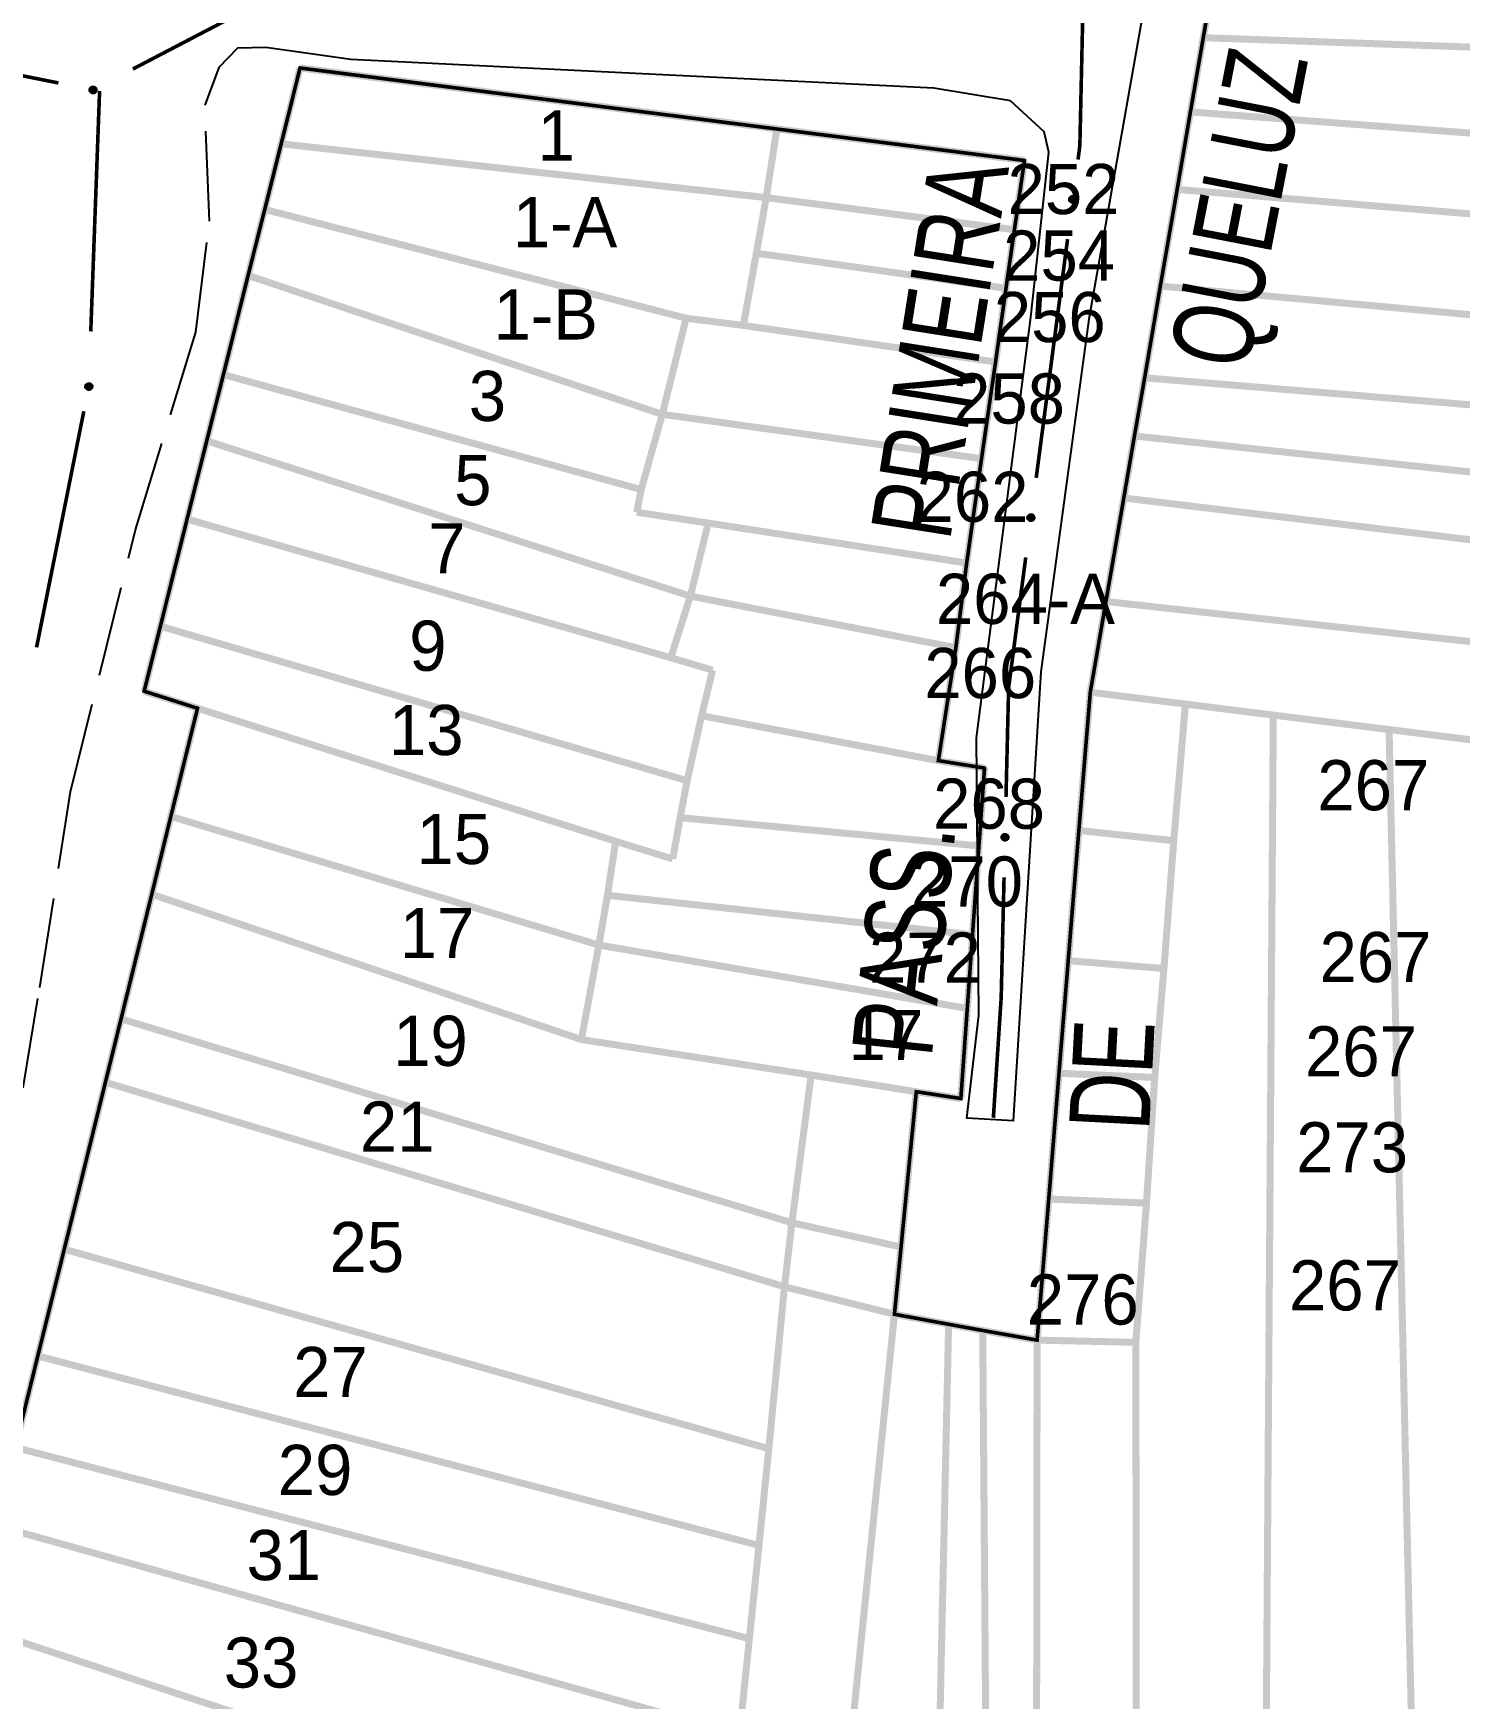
# Model space of a CAD drawing. Extents: x 202481 to 204056, y 4838981 to 4840330.
# Drawn here: x 203876.6 to 203947.7, y 4839315.9 to 4839398.9 of the extents above; entities that cross this region are included whole.
import ezdxf
from ezdxf.enums import TextEntityAlignment as Align

# ---------------------------------------------------------------- set-up
doc = ezdxf.new("R2010")
doc.units = 0
doc.header["$LTSCALE"] = 1.5
doc.header["$MEASUREMENT"] = 0
doc.linetypes.add('TRACO_11', pattern=[8, 3, -1, 3, -1])
for name, color, linetype in [('CD_MALHA_LOTES', 7, 'CONTINUOUS'), ('RU-QUADRA', 210, 'CONTINUOUS'), ('SV-EIXO-RUA-PAV', 20, 'CONTINUOUS'), ('SV-RUA-PAVIM', 7, 'CONTINUOUS'), ('SV-TXT-RUA-N-PAV', 7, 'CONTINUOUS'), ('Th_NmrPort', 1, 'CONTINUOUS')]:
    doc.layers.add(name, color=color, linetype=linetype)
doc.styles.add('ARIAL', font='ARIAL.SHX')

msp = doc.modelspace()

# ---------------------------------------------------------------- linework, layer by layer
at = {"layer": 'CD_MALHA_LOTES', "linetype": 'Continuous', "const_width": 0.35, "flags": 128}
for points in [[(203934.9, 4839398.69), (203935.39, 4839401.52)], [(203934.26, 4839394.99), (203934.9, 4839398.69)], [(203992.76, 4839396.66), (203934.9, 4839398.69)], [(203888.95, 4839393.4), (203889.89, 4839397.18)], [(203933.6, 4839391.13), (203934.26, 4839394.99)], [(203993.19, 4839390.54), (203934.26, 4839394.99)], [(203913.12, 4839390.72), (203913.650886, 4839394.145715)], [(203913.650886, 4839394.145715), (203925.99, 4839392.57)], [(203888.13, 4839390.13), (203888.95, 4839393.4)], [(203913.12, 4839390.72), (203888.95, 4839393.4)], [(203925.99, 4839392.57), (203925.49, 4839389.12)], [(203932.76, 4839386.31), (203933.6, 4839391.13)], [(203993.5, 4839386.13), (203933.6, 4839391.13)], [(203887.3, 4839386.84), (203888.13, 4839390.13)], [(203909.13, 4839384.71), (203888.13, 4839390.13)], [(203912.63, 4839387.95), (203913.12, 4839390.72)], [(203925.49, 4839389.12), (203913.12, 4839390.72)], [(203925.49, 4839389.12), (203925.07, 4839386.2)], [(203911.98, 4839384.35), (203912.63, 4839387.95)], [(203925.07, 4839386.2), (203912.63, 4839387.95)], [(203886.07, 4839381.9), (203887.3, 4839386.84)], [(203907.94, 4839379.92), (203887.3, 4839386.84)], [(203925.07, 4839386.2), (203924.55, 4839382.53)], [(203931.98, 4839381.74), (203932.76, 4839386.31)], [(203993.89, 4839380.67), (203932.76, 4839386.31)], [(203907.94, 4839379.92), (203909.13, 4839384.71)], [(203909.13, 4839384.71), (203911.98, 4839384.35)], [(203924.55, 4839382.53), (203911.98, 4839384.35)], [(203924.55, 4839382.53), (203923.85, 4839377.71)], [(203885.24, 4839378.6), (203886.07, 4839381.9)], [(203906.89, 4839376.17), (203886.07, 4839381.9)], [(203931.47, 4839378.84), (203931.98, 4839381.74)], [(203994.17, 4839376.58), (203931.98, 4839381.74)], [(203906.89, 4839376.17), (203907.94, 4839379.92)], [(203923.85, 4839377.71), (203907.94, 4839379.92)], [(203884.26, 4839374.7), (203885.24, 4839378.6)], [(203909.34, 4839370.86), (203885.24, 4839378.6)], [(203930.94, 4839375.75), (203931.47, 4839378.84)], [(203994.49, 4839372.08), (203931.47, 4839378.84)], [(203923.85, 4839377.71), (203923.11, 4839372.51)], [(203906.67, 4839375.04), (203906.89, 4839376.17)], [(203910.23, 4839374.5), (203906.67, 4839375.04)], [(203930.05, 4839370.59), (203930.94, 4839375.75)], [(203994.19, 4839368.13), (203930.94, 4839375.75)], [(203882.93, 4839369.36), (203884.26, 4839374.7)], [(203908.36, 4839367.79), (203884.26, 4839374.7)], [(203909.34, 4839370.86), (203910.23, 4839374.5)], [(203910.23, 4839374.5), (203923.11, 4839372.51)], [(203923.11, 4839372.51), (203922.57, 4839368.29)], [(203908.36, 4839367.79), (203909.34, 4839370.86)], [(203922.57, 4839368.29), (203909.34, 4839370.86)], [(203929.27, 4839366.07), (203930.05, 4839370.59)], [(203993.41, 4839363.62), (203930.05, 4839370.59)], [(203882.12, 4839366.12), (203882.93, 4839369.36)], [(203909.18, 4839361.66), (203882.93, 4839369.36)], [(203910.45, 4839367.17), (203908.36, 4839367.79)], [(203922.57, 4839368.29), (203921.7, 4839362.66)], [(203909.9, 4839364.9), (203910.45, 4839367.17)], [(203884.78, 4839365.27), (203882.12, 4839366.12)], [(203928.7, 4839359.18), (203929.27, 4839366.07)], [(203934.01, 4839365.48), (203929.27, 4839366.07)], [(203883.45, 4839359.88), (203884.78, 4839365.27)], [(203884.78, 4839365.27), (203905.62, 4839358.64)], [(203933.43, 4839358.67), (203934.01, 4839365.48)], [(203934.01, 4839365.48), (203938.39, 4839364.93)], [(203909.18, 4839361.66), (203909.9, 4839364.9)], [(203909.9, 4839364.9), (203921.7, 4839362.66)], [(203937.91, 4839295.81), (203938.39, 4839364.93)], [(203938.39, 4839364.93), (203944.16, 4839364.21)], [(203944.16, 4839364.21), (203949.76, 4839363.51)], [(203945.7, 4839295.81), (203944.16, 4839364.21)], [(203921.7, 4839362.66), (203924, 4839362.29)], [(203924, 4839362.29), (203923.72, 4839358.41)], [(203908.83, 4839359.82), (203909.18, 4839361.66)], [(203882.5, 4839356), (203883.45, 4839359.88)], [(203904.78, 4839353.47), (203883.45, 4839359.88)], [(203908.46, 4839357.76), (203908.83, 4839359.82)], [(203923.72, 4839358.41), (203908.83, 4839359.82)], [(203905.21, 4839355.95), (203905.62, 4839358.64)], [(203905.62, 4839358.64), (203908.46, 4839357.76)], [(203923.72, 4839358.41), (203923.4, 4839353.98)], [(203928.17, 4839352.69), (203928.7, 4839359.18)], [(203933.43, 4839358.67), (203928.7, 4839359.18)], [(203932.94, 4839352.3), (203933.43, 4839358.67)], [(203880.97, 4839349.79), (203882.5, 4839356)], [(203903.91, 4839348.76), (203882.5, 4839356)], [(203904.78, 4839353.47), (203905.21, 4839355.95)], [(203923.4, 4839353.98), (203905.21, 4839355.95)], [(203903.91, 4839348.76), (203904.78, 4839353.47)], [(203923.14, 4839350.31), (203904.78, 4839353.47)], [(203923.4, 4839353.98), (203923.14, 4839350.31)], [(203927.71, 4839347.08), (203928.17, 4839352.69)], [(203932.94, 4839352.3), (203928.17, 4839352.69)], [(203932.48, 4839346.87), (203932.94, 4839352.3)], [(203923.14, 4839350.31), (203922.82, 4839345.82)], [(203880.19, 4839346.63), (203880.97, 4839349.79)], [(203914.4, 4839339.63), (203880.97, 4839349.79)], [(203915.36, 4839346.99), (203903.91, 4839348.76)], [(203914.4, 4839339.63), (203915.36, 4839346.99)], [(203915.36, 4839346.99), (203920.6, 4839346.16)], [(203927.2, 4839340.81), (203927.71, 4839347.08)], [(203932.48, 4839346.87), (203927.71, 4839347.08)], [(203932.07, 4839340.61), (203932.48, 4839346.87)], [(203878.14, 4839338.31), (203880.19, 4839346.63)], [(203914.03, 4839336.44), (203880.19, 4839346.63)], [(203920.6, 4839346.16), (203919.84, 4839338.42)], [(203922.82, 4839345.82), (203920.6, 4839346.16)], [(203926.62, 4839333.78), (203927.2, 4839340.81)], [(203932.07, 4839340.61), (203927.2, 4839340.81)], [(203931.54, 4839333.67), (203932.07, 4839340.61)], [(203914.03, 4839336.44), (203914.4, 4839339.63)], [(203919.84, 4839338.42), (203914.4, 4839339.63)], [(203876.82, 4839332.99), (203878.14, 4839338.31)], [(203913.25, 4839328.37), (203878.14, 4839338.31)], [(203919.84, 4839338.42), (203919.51, 4839335.07)], [(203913.25, 4839328.37), (203914.03, 4839336.44)], [(203919.51, 4839335.07), (203914.03, 4839336.44)], [(203915.51, 4839295.82), (203919.51, 4839335.07)], [(203919.51, 4839335.07), (203922.21, 4839334.57)], [(203921.36, 4839295.82), (203922.21, 4839334.57)], [(203922.21, 4839334.57), (203923.91, 4839334.26)], [(203924.2, 4839295.82), (203923.91, 4839334.26)], [(203923.91, 4839334.26), (203926.62, 4839333.78)], [(203926.57, 4839295.82), (203926.62, 4839333.78)], [(203931.54, 4839333.67), (203926.62, 4839333.78)], [(203931.59, 4839295.82), (203931.54, 4839333.67)], [(203875.7, 4839328.43), (203876.82, 4839332.99)], [(203912.76, 4839323.55), (203876.82, 4839332.99)], [(203912.28, 4839318.9), (203875.7, 4839328.43)], [(203912.76, 4839323.55), (203913.25, 4839328.37)], [(203911.79, 4839314.12), (203874.74, 4839324.54)], [(203912.28, 4839318.9), (203912.76, 4839323.55)], [(203895.49, 4839312.28), (203873.51, 4839319.56)], [(203911.79, 4839314.12), (203912.28, 4839318.9)]]:
    msp.add_lwpolyline(points, dxfattribs=at)
at = {"layer": 'CD_MALHA_LOTES', "linetype": 'Continuous'}
msp.add_lwpolyline([(203889.89, 4839397.18, 0.35, 0.35, 0), (203913.650886, 4839394.145715, 0.35, 0.35, 0)], format="xyseb", dxfattribs=at)
at = {"layer": 'RU-QUADRA', "linetype": 'Continuous', "const_width": 0.18, "flags": 128}
msp.add_lwpolyline([(203935.39, 4839401.52), (203934.9, 4839398.69), (203934.26, 4839394.99), (203933.6, 4839391.13), (203932.76, 4839386.31), (203931.98, 4839381.74), (203931.47, 4839378.84), (203930.94, 4839375.75), (203930.05, 4839370.59), (203929.27, 4839366.07), (203928.7, 4839359.18), (203928.17, 4839352.69), (203927.71, 4839347.08), (203927.2, 4839340.81), (203926.62, 4839333.78), (203923.91, 4839334.26), (203922.21, 4839334.57), (203919.51, 4839335.07), (203919.84, 4839338.42), (203920.6, 4839346.16), (203922.82, 4839345.82), (203923.14, 4839350.31), (203923.4, 4839353.98), (203923.72, 4839358.41), (203924, 4839362.29), (203921.7, 4839362.66), (203922.57, 4839368.29), (203923.11, 4839372.51), (203923.85, 4839377.71), (203924.55, 4839382.53), (203925.07, 4839386.2), (203925.49, 4839389.12), (203925.99, 4839392.57), (203913.65, 4839394.14), (203889.89, 4839397.18), (203888.95, 4839393.4), (203888.13, 4839390.13), (203887.3, 4839386.84), (203886.07, 4839381.9), (203885.24, 4839378.6), (203884.26, 4839374.7), (203882.93, 4839369.36), (203882.12, 4839366.12), (203884.78, 4839365.27), (203883.45, 4839359.88), (203882.5, 4839356), (203880.97, 4839349.79), (203880.19, 4839346.63), (203878.14, 4839338.31), (203876.82, 4839332.99), (203875.7, 4839328.43)], dxfattribs=at)
at = {"layer": 'SV-EIXO-RUA-PAV', "const_width": 0.18}
for points in [[(203928.75, 4839393.31), (203928.98034, 4839403.6081)], [(203889.72, 4839401.39), (203881.557158, 4839397.127629)], [(203877.846001, 4839396.435321), (203867.060241, 4839398.595735)], [(203879.9, 4839396.04), (203879.460675, 4839384.048045)], [(203928.658903, 4839392.616634), (203928.75, 4839393.31)], [(203926.574668, 4839376.752966), (203928.137844, 4839388.650717)], [(203879.114617, 4839380.074208), (203876.75915, 4839368.307654)], [(203925.2, 4839366.29), (203926.053609, 4839372.787049)], [(203925.189289, 4839365.843013), (203925.2, 4839366.29)], [(203925.069504, 4839360.844448), (203925.189289, 4839365.843013)], [(203924.83, 4839350.85), (203924.973677, 4839356.845596)], [(203924.44, 4839344.86), (203924.829826, 4839350.847323)], [(203924.829826, 4839350.847323), (203924.83, 4839350.85)]]:
    msp.add_lwpolyline(points, dxfattribs=at)
at = {"layer": 'SV-EIXO-RUA-PAV'}
for points in [[(203879.689262, 4839395.953844), (203879.648948, 4839395.926153), (203879.608638, 4839395.910597), (203879.571283, 4839395.907299), (203879.537513, 4839395.912992), (203879.503621, 4839395.922708), (203879.471612, 4839395.940042), (203879.440348, 4839395.967151), (203879.412285, 4839396.007396), (203879.399064, 4839396.049737), (203879.393871, 4839396.086187), (203879.39778, 4839396.121742), (203879.40777, 4839396.154508), (203879.426876, 4839396.187162), (203879.454657, 4839396.218577), (203879.495808, 4839396.245816), (203879.535432, 4839396.260795), (203879.571647, 4839396.263036), (203879.607366, 4839396.25888), (203879.641849, 4839396.248546), (203879.673171, 4839396.23135), (203879.704751, 4839396.203321), (203879.731098, 4839396.162349), (203879.746489, 4839396.123), (203879.749238, 4839396.086825), (203879.744354, 4839396.051751), (203879.735023, 4839396.017639), (203879.718938, 4839395.984738), (203879.689262, 4839395.953844)], [(203928.270514, 4839390.505559), (203928.240184, 4839390.543927), (203928.221962, 4839390.583105), (203928.216169, 4839390.620155), (203928.219587, 4839390.65423), (203928.22701, 4839390.688697), (203928.242161, 4839390.721795), (203928.267113, 4839390.754806), (203928.305388, 4839390.785502), (203928.346748, 4839390.80153), (203928.382768, 4839390.809153), (203928.418505, 4839390.807635), (203928.451867, 4839390.799863), (203928.485727, 4839390.782988), (203928.518934, 4839390.757375), (203928.548868, 4839390.718141), (203928.566469, 4839390.67961), (203928.571131, 4839390.643626), (203928.569377, 4839390.607708), (203928.561377, 4839390.572611), (203928.546318, 4839390.540207), (203928.520468, 4839390.50682), (203928.481353, 4839390.477788), (203928.443124, 4839390.459794), (203928.407215, 4839390.454628), (203928.371892, 4839390.457151), (203928.337232, 4839390.464176), (203928.303327, 4839390.47802), (203928.270514, 4839390.505559)], [(203879.496142, 4839381.419278), (203879.523838, 4839381.378967), (203879.539399, 4839381.338659), (203879.542701, 4839381.301304), (203879.537011, 4839381.267534), (203879.5273, 4839381.233641), (203879.509969, 4839381.20163), (203879.482864, 4839381.170362), (203879.442622, 4839381.142295), (203879.400282, 4839381.129068), (203879.363833, 4839381.123872), (203879.328278, 4839381.127777), (203879.295511, 4839381.137763), (203879.262855, 4839381.156865), (203879.231436, 4839381.184642), (203879.204193, 4839381.22579), (203879.189209, 4839381.265412), (203879.186964, 4839381.301627), (203879.191116, 4839381.337347), (203879.201446, 4839381.37183), (203879.218639, 4839381.403155), (203879.246663, 4839381.434738), (203879.287633, 4839381.461089), (203879.32698, 4839381.476485), (203879.363154, 4839381.479238), (203879.398229, 4839381.474359), (203879.432342, 4839381.465031), (203879.465245, 4839381.44895), (203879.496142, 4839381.419278)], [(203926.18628, 4839374.641891), (203926.155949, 4839374.680259), (203926.137727, 4839374.719436), (203926.131934, 4839374.756487), (203926.135352, 4839374.790562), (203926.142775, 4839374.825029), (203926.157926, 4839374.858127), (203926.182879, 4839374.891138), (203926.221153, 4839374.921834), (203926.262514, 4839374.937862), (203926.298534, 4839374.945485), (203926.33427, 4839374.943967), (203926.367632, 4839374.936195), (203926.401493, 4839374.91932), (203926.434699, 4839374.893706), (203926.464633, 4839374.854473), (203926.482234, 4839374.815942), (203926.486896, 4839374.779958), (203926.485143, 4839374.74404), (203926.477143, 4839374.708943), (203926.462083, 4839374.676539), (203926.436234, 4839374.643152), (203926.397118, 4839374.61412), (203926.358889, 4839374.596126), (203926.32298, 4839374.59096), (203926.287658, 4839374.593483), (203926.252997, 4839374.600507), (203926.219092, 4839374.614352), (203926.18628, 4839374.641891)], [(203924.908099, 4839358.70402), (203924.873856, 4839358.73894), (203924.851567, 4839358.775955), (203924.841862, 4839358.812178), (203924.841632, 4839358.846423), (203924.845343, 4839358.881484), (203924.856883, 4839358.916008), (203924.878179, 4839358.951488), (203924.912968, 4839358.986084), (203924.952387, 4839359.006426), (203924.98739, 4839359.01784), (203925.023086, 4839359.020136), (203925.057085, 4839359.01596), (203925.09255, 4839359.002787), (203925.128295, 4839358.980854), (203925.162236, 4839358.945031), (203925.18384, 4839358.908593), (203925.192307, 4839358.87331), (203925.194387, 4839358.83741), (203925.19017, 4839358.80166), (203925.178646, 4839358.767837), (203925.156498, 4839358.731887), (203925.120697, 4839358.698855), (203925.0846, 4839358.676894), (203925.049446, 4839358.667933), (203925.014055, 4839358.666681), (203924.978844, 4839358.669975), (203924.943657, 4839358.680131), (203924.908099, 4839358.70402)]]:
    msp.add_lwpolyline(points, close=True, dxfattribs=at)
for points in [[(203879.744354, 4839396.051751), (203879.393871, 4839396.086187)], [(203879.749238, 4839396.086825), (203879.39778, 4839396.121742)], [(203879.744333, 4839396.070221), (203879.398063, 4839396.106181)], [(203879.735023, 4839396.017639), (203879.399064, 4839396.049737)], [(203879.73576, 4839396.034365), (203879.400995, 4839396.065237)], [(203879.744612, 4839396.106348), (203879.405833, 4839396.138024)], [(203879.746489, 4839396.123), (203879.40777, 4839396.154508)], [(203879.72237, 4839396.002256), (203879.410082, 4839396.027234)], [(203879.718938, 4839395.984738), (203879.412285, 4839396.007396)], [(203879.736862, 4839396.144083), (203879.422166, 4839396.170935)], [(203879.731098, 4839396.162349), (203879.426876, 4839396.187162)], [(203879.703629, 4839395.97122), (203879.430142, 4839395.988426)], [(203879.689262, 4839395.953844), (203879.440348, 4839395.967151)], [(203879.713859, 4839396.182089), (203879.443852, 4839396.202773)], [(203879.704751, 4839396.203321), (203879.454657, 4839396.218577)], [(203879.66669, 4839395.939653), (203879.463314, 4839395.952557)], [(203879.648948, 4839395.926153), (203879.471612, 4839395.940042)], [(203879.683094, 4839396.216084), (203879.48293, 4839396.231128)], [(203879.673171, 4839396.23135), (203879.495808, 4839396.245816)], [(203879.626008, 4839395.917186), (203879.496491, 4839395.930604)], [(203879.608638, 4839395.910597), (203879.503621, 4839395.922708)], [(203879.65313, 4839396.240177), (203879.522007, 4839396.252525)], [(203879.641849, 4839396.248546), (203879.535432, 4839396.260795)], [(203928.221962, 4839390.583105), (203928.22701, 4839390.688697)], [(203928.2297, 4839390.566215), (203928.23441, 4839390.69634)], [(203928.240184, 4839390.543927), (203928.242161, 4839390.721795)], [(203928.254842, 4839390.52713), (203928.254091, 4839390.730913)], [(203928.270514, 4839390.505559), (203928.267113, 4839390.754806)], [(203928.288813, 4839390.492389), (203928.287657, 4839390.766414)], [(203928.303327, 4839390.47802), (203928.305388, 4839390.785502)], [(203928.321036, 4839390.475769), (203928.325034, 4839390.789029)], [(203928.337232, 4839390.464176), (203928.346748, 4839390.80153)], [(203928.353969, 4839390.464561), (203928.362342, 4839390.800642)], [(203928.371892, 4839390.457151), (203928.382768, 4839390.809153)], [(203928.39032, 4839390.458409), (203928.402998, 4839390.80631)], [(203928.407215, 4839390.454628), (203928.418505, 4839390.807635)], [(203928.426384, 4839390.460552), (203928.43529, 4839390.800691)], [(203928.443124, 4839390.459794), (203928.451867, 4839390.799863)], [(203928.463514, 4839390.470812), (203928.469221, 4839390.7866)], [(203928.481353, 4839390.477788), (203928.485727, 4839390.782988)], [(203928.499894, 4839390.49631), (203928.502441, 4839390.767096)], [(203928.520468, 4839390.50682), (203928.518934, 4839390.757375)], [(203928.531751, 4839390.529283), (203928.533351, 4839390.730005)], [(203928.546318, 4839390.540207), (203928.548868, 4839390.718141)], [(203928.553783, 4839390.560795), (203928.557318, 4839390.69245)], [(203928.561377, 4839390.572611), (203928.566469, 4839390.67961)], [(203879.201446, 4839381.37183), (203879.189209, 4839381.265412)], [(203879.209813, 4839381.383112), (203879.19748, 4839381.251988)], [(203879.218639, 4839381.403155), (203879.204193, 4839381.22579)], [(203879.233903, 4839381.41308), (203879.218882, 4839381.212914)], [(203879.246663, 4839381.434738), (203879.231436, 4839381.184642)], [(203879.267894, 4839381.443848), (203879.247241, 4839381.173839)], [(203879.287633, 4839381.461089), (203879.262855, 4839381.156865)], [(203879.305898, 4839381.466856), (203879.279082, 4839381.152157)], [(203879.32698, 4839381.476485), (203879.295511, 4839381.137763)], [(203879.343632, 4839381.47461), (203879.311995, 4839381.135828)], [(203879.363154, 4839381.479238), (203879.328278, 4839381.127777)], [(203879.379759, 4839381.474336), (203879.343838, 4839381.128061)], [(203879.398229, 4839381.474359), (203879.363833, 4839381.123872)], [(203879.415616, 4839381.465766), (203879.384783, 4839381.130998)], [(203879.432342, 4839381.465031), (203879.400282, 4839381.129068)], [(203879.447726, 4839381.45238), (203879.422784, 4839381.14009)], [(203879.465245, 4839381.44895), (203879.442622, 4839381.142295)], [(203879.478765, 4839381.433642), (203879.46159, 4839381.160153)], [(203879.496142, 4839381.419278), (203879.482864, 4839381.170362)], [(203879.510336, 4839381.396707), (203879.497455, 4839381.19333)], [(203879.523838, 4839381.378967), (203879.509969, 4839381.20163)], [(203879.532808, 4839381.356027), (203879.519405, 4839381.226509)], [(203879.539399, 4839381.338659), (203879.5273, 4839381.233641)], [(203926.137727, 4839374.719436), (203926.142775, 4839374.825029)], [(203926.145465, 4839374.702547), (203926.150176, 4839374.832672)], [(203926.155949, 4839374.680259), (203926.157926, 4839374.858127)], [(203926.170608, 4839374.663462), (203926.169857, 4839374.867245)], [(203926.18628, 4839374.641891), (203926.182879, 4839374.891138)], [(203926.204578, 4839374.628721), (203926.203422, 4839374.902746)], [(203926.219092, 4839374.614352), (203926.221153, 4839374.921834)], [(203926.236801, 4839374.612101), (203926.240799, 4839374.925361)], [(203926.252997, 4839374.600507), (203926.262514, 4839374.937862)], [(203926.269735, 4839374.600893), (203926.278108, 4839374.936974)], [(203926.287658, 4839374.593483), (203926.298534, 4839374.945485)], [(203926.306085, 4839374.594741), (203926.318764, 4839374.942642)], [(203926.32298, 4839374.59096), (203926.33427, 4839374.943967)], [(203926.342149, 4839374.596884), (203926.351055, 4839374.937023)], [(203926.358889, 4839374.596126), (203926.367632, 4839374.936195)], [(203926.37928, 4839374.607144), (203926.384987, 4839374.922932)], [(203926.397118, 4839374.61412), (203926.401493, 4839374.91932)], [(203926.41566, 4839374.632642), (203926.418207, 4839374.903428)], [(203926.436234, 4839374.643152), (203926.434699, 4839374.893706)], [(203926.447517, 4839374.665615), (203926.449116, 4839374.866337)], [(203926.462083, 4839374.676539), (203926.464633, 4839374.854473)], [(203926.469548, 4839374.697127), (203926.473083, 4839374.828782)], [(203926.477143, 4839374.708943), (203926.482234, 4839374.815942)], [(203924.851567, 4839358.775955), (203924.845343, 4839358.881484)], [(203924.861059, 4839358.759986), (203924.851887, 4839358.889872)], [(203924.873856, 4839358.73894), (203924.856883, 4839358.916008)], [(203924.89022, 4839358.723799), (203924.867775, 4839358.926344)], [(203924.908099, 4839358.70402), (203924.878179, 4839358.951488)], [(203924.927696, 4839358.692873), (203924.89737, 4839358.965218)], [(203924.943657, 4839358.680131), (203924.912968, 4839358.986084)], [(203924.961505, 4839358.679779), (203924.932127, 4839358.991683)], [(203924.978844, 4839358.669975), (203924.952387, 4839359.006426)], [(203924.995445, 4839358.672141), (203924.967987, 4839359.007203)], [(203925.014055, 4839358.666681), (203924.98739, 4839359.01784)], [(203925.032244, 4839358.669894), (203925.007808, 4839359.017168)], [(203925.049446, 4839358.667933), (203925.023086, 4839359.020136)], [(203925.067875, 4839358.675865), (203925.040515, 4839359.015019)], [(203925.0846, 4839358.676894), (203925.057085, 4839359.01596)], [(203925.103702, 4839358.69002), (203925.075753, 4839359.00462)], [(203925.120697, 4839358.698855), (203925.09255, 4839359.002787)], [(203925.13716, 4839358.719246), (203925.110861, 4839358.988765)], [(203925.156498, 4839358.731887), (203925.128295, 4839358.980854)], [(203925.165325, 4839358.755424), (203925.145544, 4839358.955176)], [(203925.178646, 4839358.767837), (203925.162236, 4839358.945031)], [(203925.183876, 4839358.789102), (203925.173373, 4839358.920386)], [(203925.19017, 4839358.80166), (203925.18384, 4839358.908593)]]:
    msp.add_lwpolyline(points, dxfattribs=at)
at = {"layer": 'SV-RUA-PAVIM', "linetype": 'Continuous'}
msp.add_polyline3d([(203934.18, 4839412.89, 6.09), (203929.2, 4839384.66, 6.42), (203926.81, 4839367.09, 6.41), (203925.42, 4839344.71, 6.4), (203923.12, 4839344.84, 6.4), (203923.71, 4839349.98, 6.36), (203923.6, 4839363.79, 6.36), (203926.31, 4839384.76, 5.9), (203927.2, 4839392.98, 5.9), (203926.98, 4839394, 5.9), (203925.29, 4839395.54, 5.9), (203921.48, 4839396.17, 5.9), (203892.42, 4839397.61, 6.3), (203888.18, 4839398.2, 5.93), (203886.78, 4839398.17, 5.81), (203885.84, 4839397.21, 5.65), (203885.14, 4839395.32, 5.71)], dxfattribs=at)
at = {"layer": 'SV-RUA-PAVIM', "linetype": 'TRACO_11'}
msp.add_polyline3d([(203868.54, 4839315.08, 5.58), (203874.14, 4839334.52, 5.08), (203876.92, 4839351.35, 5.68), (203878.45, 4839361.1, 5.73), (203881.69, 4839374.16, 5.71), (203884.69, 4839384.01, 5.71), (203885.37, 4839389.54, 5.71), (203885.14, 4839395.32, 5.71)], dxfattribs=at)

# ---------------------------------------------------------------- texts
at = {"layer": 'SV-TXT-RUA-N-PAV', "style": 'ARIAL', "width": 0.7}
for s, rotation, p in [('QUELUZ', 79, (203937.11, 4839382.04)), ('PRIMEIRA', 81, (203922.27, 4839373.56)), ('PASS.', 84, (203921.36, 4839347.82)), ('DE', 87, (203932.2, 4839344.18))]:
    msp.add_text(s, height=4, rotation=rotation, dxfattribs=at).set_placement(p)
at = {"layer": 'Th_NmrPort', "color": 1}
for s, p in [('1', (203901.721392, 4839393.818174)), ('252', (203925.145309, 4839391.149324)), ('1-A', (203900.493932, 4839389.497712)), ('254', (203924.926948, 4839387.832601)), ('1-B', (203899.530443, 4839384.897769)), ('256', (203924.461392, 4839384.768174)), ('3', (203898.300443, 4839380.837769)), ('258', (203922.431392, 4839380.708174)), ('5', (203897.570443, 4839376.637769)), ('262', (203920.61282, 4839375.809601)), ('7', (203896.270443, 4839373.237769)), ('264-A', (203921.576335, 4839370.725203)), ('9', (203895.330443, 4839368.387769)), ('266', (203920.996335, 4839367.025203)), ('13', (203894.320443, 4839364.187769)), ('267', (203940.585155, 4839361.436053)), ('268', (203921.436335, 4839360.515203)), ('15', (203895.690443, 4839358.757769)), ('270', (203920.338133, 4839356.635618)), ('17', (203894.857519, 4839354.073701)), ('272', (203918.240817, 4839352.84492)), ('267', (203940.690784, 4839352.871208)), ('17', (203917.230443, 4839348.987128)), ('19', (203894.530443, 4839348.697769)), ('267', (203939.970784, 4839348.171208)), ('21', (203892.870443, 4839344.417769)), ('273', (203939.530784, 4839343.391208)), ('25', (203891.356941, 4839338.420164)), ('267', (203939.170784, 4839336.511208)), ('276', (203926.105155, 4839335.806053)), ('27', (203889.546941, 4839332.190164)), ('29', (203888.779973, 4839327.312556)), ('31', (203887.220443, 4839323.067769)), ('33', (203886.08977, 4839317.713374))]:
    msp.add_text(s, height=2.5, dxfattribs=at).set_placement(p, align=Align.MIDDLE_LEFT)

doc.saveas('drawing.dxf')
